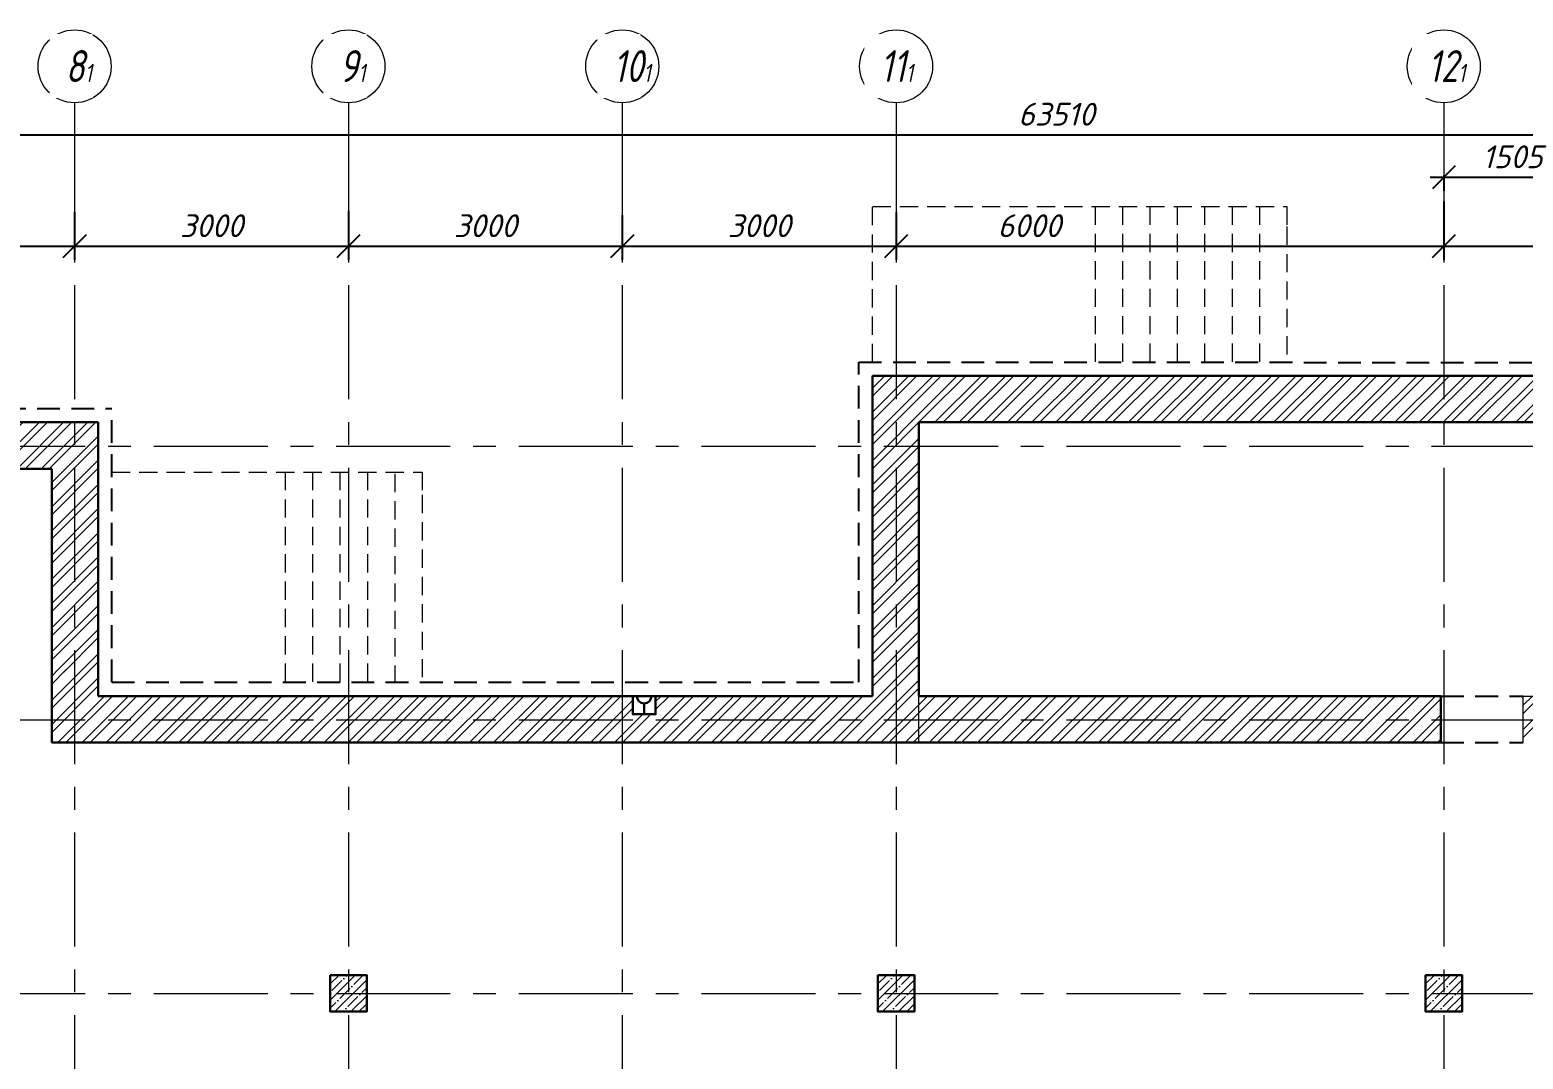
# Model space of a CAD drawing. Header units: millimetres. Extents: x -8417289 to 9420486, y -51311 to 166017.
# Drawn here: x -332662 to -316303, y 123880 to 135163 of the extents above; entities that cross this region are included whole.
import ezdxf

# ---------------------------------------------------------------- set-up
doc = ezdxf.new("R2010")
doc.units = ezdxf.units.MM
for name, pattern in [('ADSK_Скрыто', [6, 3, -3]), ('ADSK_Штриховая_ш2 п1', [3, 2, -1]), ('CENTER', [2, 1.25, -0.25, 0.25, -0.25]), ('TRATTEGGIATA', [0.75, 0.5, -0.25])]:
    doc.linetypes.add(name, pattern=pattern)
doc.layers.get('Defpoints').update_dxf_attribs({"color": 6})
for name, color, linetype, lineweight in [('_Скрыто_', 7, 'ADSK_Скрыто', 9), ('АР_Колонны', 5, 'Continuous', 30), ('АР_Колонны Штрих', 250, 'Continuous', 5), ('АР_МосжилНии_Стены', 202, 'Continuous', 30), ('АР_Оси', 193, 'Continuous', 9), ('АР_Оси размеры', 164, 'Continuous', 9), ('АР_тонкая линия', 250, 'Continuous', 0), ('АР_Штриховка кирпич', 250, 'Continuous', 9), ('Подвал', 250, 'Continuous', 30)]:
    doc.layers.add(name, color=color, linetype=linetype, lineweight=lineweight)
doc.styles.add('ISOCPEUR', font='isocpeui.ttf', dxfattribs={"height": 250})
doc.styles.add('ГОСТ 2.304', font='', dxfattribs={"width": 0.7})
doc.styles.get('ГОСТ 2.304').set_extended_font_data('ISOCPEUR')
doc.dimstyles.new('СПДС', dxfattribs={"dimscale": 100, "dimtxt": 2.5, "dimasz": 2.5, "dimexe": 1.5, "dimexo": 0, "dimgap": 1, "dimtad": 1, "dimdec": 0, "dimrnd": 1, "dimtxsty": 'ГОСТ 2.304', "dimblk": 'OBLIQUE', "dimcen": 2.5, "dimdle": 1.5, "dimadec": 0, "dimazin": 2, "dimtfac": 0.75, "dimtdec": 0, "dimtmove": 1, "dimatfit": 3, "dimfxl": 1, "dimtolj": 1, "dimarcsym": 1})
pattern_1 = [(45, (-15289.26513409219, 0), (-132.5825214724777, 132.5825214724777), []), (45, (-15200.87678659218, 0), (-132.5825214724777, 132.5825214724777), [])]

# ---------------------------------------------------------------- blocks, each defined once
blk = doc.blocks.new('_Oblique')
at = {"color": 8, "linetype": 'ByBlock', "lineweight": -2}
blk.add_line((-0.5, -0.5), (0.5, 0.5), dxfattribs=at)
blk = doc.blocks.new('*D653')
at = {"layer": 'Defpoints', "color": 0, "ltscale": 100, "transparency": 16777216}
for p in [(-335172.0711264507, 133172.8176671806), (-332172.0711264507, 133167.0690190126), (-332172.0711264507, 132790.7840057369)]:
    blk.add_point(p, dxfattribs=at)
at = {"layer": 'АР_Оси размеры', "color": 8, "lineweight": -2, "ltscale": 100, "transparency": 16777216}
for p, q in [((-335172.0711264507, 133172.8176671806), (-335172.0711264507, 132640.7840057369)), ((-332172.0711264507, 133167.0690190126), (-332172.0711264507, 132640.7840057369)), ((-335322.0711264507, 132790.7840057369), (-332022.0711264507, 132790.7840057369))]:
    blk.add_line(p, q, dxfattribs=at)
at = {"layer": 'АР_Оси размеры', "color": 8, "lineweight": -2, "ltscale": 100, "transparency": 16777216, "xscale": 250, "yscale": 250, "zscale": 250, "rotation": 180}
blk.add_blockref('_Oblique', (-335172.0711264507, 132790.7840057369), dxfattribs=at)
at = {"layer": 'АР_Оси размеры', "color": 8, "lineweight": -2, "ltscale": 100, "transparency": 16777216, "xscale": 250, "yscale": 250, "zscale": 250}
blk.add_blockref('_Oblique', (-332172.0711264507, 132790.7840057369), dxfattribs=at)
at = {"layer": 'АР_Оси размеры', "color": 8, "ltscale": 100, "transparency": 16777216, "insert": (-333672.0711264507, 133015.7840057369), "char_height": 250, "attachment_point": 5, "style": 'ISOCPEUR'}
blk.add_mtext('\\A1;3000', dxfattribs=at)
blk = doc.blocks.new('*D654')
at = {"layer": 'Defpoints', "color": 0, "ltscale": 100, "transparency": 16777216}
for p in [(-332172.0711264507, 133167.0690190126), (-329172.0711264506, 133178.6373106604), (-329172.0711264506, 132790.7840057369)]:
    blk.add_point(p, dxfattribs=at)
at = {"layer": 'АР_Оси размеры', "color": 8, "lineweight": -2, "ltscale": 100, "transparency": 16777216}
for p, q in [((-332172.0711264507, 133167.0690190126), (-332172.0711264507, 132640.7840057369)), ((-329172.0711264506, 133178.6373106604), (-329172.0711264506, 132640.7840057369)), ((-332322.0711264507, 132790.7840057369), (-329022.0711264506, 132790.7840057369))]:
    blk.add_line(p, q, dxfattribs=at)
at = {"layer": 'АР_Оси размеры', "color": 8, "lineweight": -2, "ltscale": 100, "transparency": 16777216, "xscale": 250, "yscale": 250, "zscale": 250, "rotation": 180}
blk.add_blockref('_Oblique', (-332172.0711264507, 132790.7840057369), dxfattribs=at)
at = {"layer": 'АР_Оси размеры', "color": 8, "lineweight": -2, "ltscale": 100, "transparency": 16777216, "xscale": 250, "yscale": 250, "zscale": 250}
blk.add_blockref('_Oblique', (-329172.0711264506, 132790.7840057369), dxfattribs=at)
at = {"layer": 'АР_Оси размеры', "color": 8, "ltscale": 100, "transparency": 16777216, "insert": (-330672.0711264506, 133015.7840057369), "char_height": 250, "attachment_point": 5, "style": 'ISOCPEUR'}
blk.add_mtext('\\A1;3000', dxfattribs=at)
blk = doc.blocks.new('*D655')
at = {"layer": 'Defpoints', "color": 0, "ltscale": 100, "transparency": 16777216}
for p in [(-329172.0711264506, 133178.6373106604), (-326172.0711264504, 133132.3621719768), (-326172.0711264504, 132790.7840057369)]:
    blk.add_point(p, dxfattribs=at)
at = {"layer": 'АР_Оси размеры', "color": 8, "lineweight": -2, "ltscale": 100, "transparency": 16777216}
for p, q in [((-329172.0711264506, 133178.6373106604), (-329172.0711264506, 132640.7840057369)), ((-326172.0711264504, 133132.3621719768), (-326172.0711264504, 132640.7840057369)), ((-329322.0711264506, 132790.7840057369), (-326022.0711264504, 132790.7840057369))]:
    blk.add_line(p, q, dxfattribs=at)
at = {"layer": 'АР_Оси размеры', "color": 8, "lineweight": -2, "ltscale": 100, "transparency": 16777216, "xscale": 250, "yscale": 250, "zscale": 250, "rotation": 180}
blk.add_blockref('_Oblique', (-329172.0711264506, 132790.7840057369), dxfattribs=at)
at = {"layer": 'АР_Оси размеры', "color": 8, "lineweight": -2, "ltscale": 100, "transparency": 16777216, "xscale": 250, "yscale": 250, "zscale": 250}
blk.add_blockref('_Oblique', (-326172.0711264504, 132790.7840057369), dxfattribs=at)
at = {"layer": 'АР_Оси размеры', "color": 8, "ltscale": 100, "transparency": 16777216, "insert": (-327672.0711264505, 133015.7840057369), "char_height": 250, "attachment_point": 5, "style": 'ISOCPEUR'}
blk.add_mtext('\\A1;3000', dxfattribs=at)
blk = doc.blocks.new('*D623')
at = {"layer": 'Defpoints', "color": 0, "ltscale": 100, "transparency": 16777216}
for p in [(-326172.0711264504, 133132.3621719768), (-323172.0711264503, 133132.4962742329), (-323172.0711264503, 132790.7840057369)]:
    blk.add_point(p, dxfattribs=at)
at = {"layer": 'АР_Оси размеры', "color": 8, "lineweight": -2, "ltscale": 100, "transparency": 16777216}
for p, q in [((-326172.0711264504, 133132.3621719768), (-326172.0711264504, 132640.7840057369)), ((-323172.0711264503, 133132.4962742329), (-323172.0711264503, 132640.7840057369)), ((-326322.0711264504, 132790.7840057369), (-323022.0711264503, 132790.7840057369))]:
    blk.add_line(p, q, dxfattribs=at)
at = {"layer": 'АР_Оси размеры', "color": 8, "lineweight": -2, "ltscale": 100, "transparency": 16777216, "xscale": 250, "yscale": 250, "zscale": 250, "rotation": 180}
blk.add_blockref('_Oblique', (-326172.0711264504, 132790.7840057369), dxfattribs=at)
at = {"layer": 'АР_Оси размеры', "color": 8, "lineweight": -2, "ltscale": 100, "transparency": 16777216, "xscale": 250, "yscale": 250, "zscale": 250}
blk.add_blockref('_Oblique', (-323172.0711264503, 132790.7840057369), dxfattribs=at)
at = {"layer": 'АР_Оси размеры', "color": 8, "ltscale": 100, "transparency": 16777216, "insert": (-324672.0711264504, 133015.7840057369), "char_height": 250, "attachment_point": 5, "style": 'ISOCPEUR'}
blk.add_mtext('\\A1;3000', dxfattribs=at)
blk = doc.blocks.new('*D624')
at = {"layer": 'Defpoints', "color": 0, "ltscale": 100, "transparency": 16777216}
for p in [(-317172.0711264502, 133283.1120532718), (-323172.0711264503, 133163.6289155171), (-317172.0711264502, 132790.7840057369)]:
    blk.add_point(p, dxfattribs=at)
at = {"layer": 'АР_Оси размеры', "color": 8, "lineweight": -2, "ltscale": 100, "transparency": 16777216}
for p, q in [((-317172.0711264502, 133283.1120532718), (-317172.0711264502, 132640.7840057369)), ((-323172.0711264503, 133163.6289155171), (-323172.0711264503, 132640.7840057369)), ((-323322.0711264503, 132790.7840057369), (-317022.0711264502, 132790.7840057369))]:
    blk.add_line(p, q, dxfattribs=at)
at = {"layer": 'АР_Оси размеры', "color": 8, "lineweight": -2, "ltscale": 100, "transparency": 16777216, "xscale": 250, "yscale": 250, "zscale": 250, "rotation": 180}
blk.add_blockref('_Oblique', (-323172.0711264503, 132790.7840057369), dxfattribs=at)
at = {"layer": 'АР_Оси размеры', "color": 8, "lineweight": -2, "ltscale": 100, "transparency": 16777216, "xscale": 250, "yscale": 250, "zscale": 250}
blk.add_blockref('_Oblique', (-317172.0711264502, 132790.7840057369), dxfattribs=at)
at = {"layer": 'АР_Оси размеры', "color": 8, "ltscale": 100, "transparency": 16777216, "insert": (-321713.4992563217, 133015.7840057369), "char_height": 250, "attachment_point": 5, "style": 'ISOCPEUR'}
blk.add_mtext('\\A1;6000', dxfattribs=at)
blk = doc.blocks.new('*D625')
at = {"layer": 'Defpoints', "color": 0, "ltscale": 100, "transparency": 16777216}
for p in [(-317172.0711264502, 133251.9794119876), (-311172.0711264502, 133326.4416615684), (-311172.0711264502, 132790.7840057369)]:
    blk.add_point(p, dxfattribs=at)
at = {"layer": 'АР_Оси размеры', "color": 8, "lineweight": -2, "ltscale": 100, "transparency": 16777216}
for p, q in [((-317172.0711264502, 133251.9794119876), (-317172.0711264502, 132640.7840057369)), ((-311172.0711264502, 133326.4416615684), (-311172.0711264502, 132640.7840057369)), ((-317322.0711264502, 132790.7840057369), (-311022.0711264502, 132790.7840057369))]:
    blk.add_line(p, q, dxfattribs=at)
at = {"layer": 'АР_Оси размеры', "color": 8, "lineweight": -2, "ltscale": 100, "transparency": 16777216, "xscale": 250, "yscale": 250, "zscale": 250, "rotation": 180}
blk.add_blockref('_Oblique', (-317172.0711264502, 132790.7840057369), dxfattribs=at)
at = {"layer": 'АР_Оси размеры', "color": 8, "lineweight": -2, "ltscale": 100, "transparency": 16777216, "xscale": 250, "yscale": 250, "zscale": 250}
blk.add_blockref('_Oblique', (-311172.0711264502, 132790.7840057369), dxfattribs=at)
at = {"layer": 'АР_Оси размеры', "color": 8, "ltscale": 100, "transparency": 16777216, "insert": (-314172.0711264502, 133015.7840057369), "char_height": 250, "attachment_point": 5, "style": 'ISOCPEUR'}
blk.add_mtext('\\A1;6000', dxfattribs=at)
blk = doc.blocks.new('*D630')
at = {"layer": 'Defpoints', "color": 0, "ltscale": 100, "transparency": 16777216}
for p in [(-317172.0711264502, 133565.9719497366), (-315667.0711264503, 133565.9719497366), (-315667.0711264503, 133546.6513644527)]:
    blk.add_point(p, dxfattribs=at)
at = {"layer": 'АР_Оси размеры', "color": 8, "lineweight": -2, "ltscale": 100, "transparency": 16777216}
for p, q in [((-317322.0711264502, 133546.6513644527), (-315517.0711264503, 133546.6513644527)), ((-317172.0711264502, 133565.9719497366), (-317172.0711264502, 133396.6513644527)), ((-315667.0711264503, 133565.9719497366), (-315667.0711264503, 133396.6513644527))]:
    blk.add_line(p, q, dxfattribs=at)
at = {"layer": 'АР_Оси размеры', "color": 8, "lineweight": -2, "ltscale": 100, "transparency": 16777216, "xscale": 250, "yscale": 250, "zscale": 250, "rotation": 180}
blk.add_blockref('_Oblique', (-317172.0711264502, 133546.6513644527), dxfattribs=at)
at = {"layer": 'АР_Оси размеры', "color": 8, "lineweight": -2, "ltscale": 100, "transparency": 16777216, "xscale": 250, "yscale": 250, "zscale": 250}
blk.add_blockref('_Oblique', (-315667.0711264503, 133546.6513644527), dxfattribs=at)
at = {"layer": 'АР_Оси размеры', "color": 8, "ltscale": 100, "transparency": 16777216, "insert": (-316419.5711264503, 133771.6513644527), "char_height": 250, "attachment_point": 5, "style": 'ISOCPEUR'}
blk.add_mtext('\\A1;1505', dxfattribs=at)
blk = doc.blocks.new('*D633')
at = {"layer": 'Defpoints', "color": 0, "ltscale": 100, "transparency": 16777216}
for p in [(-353172.0711264506, 134013.1513644527), (-289662.0711264502, 134013.1513644527), (-289662.0711264502, 134013.1513644527)]:
    blk.add_point(p, dxfattribs=at)
at = {"layer": 'АР_Оси размеры', "color": 8, "lineweight": -2, "ltscale": 100, "transparency": 16777216}
for p, q in [((-353172.0711264506, 134013.1513644527), (-353172.0711264506, 134163.1513644527)), ((-289662.0711264502, 134013.1513644527), (-289662.0711264502, 134163.1513644527)), ((-353322.0711264506, 134013.1513644527), (-289512.0711264502, 134013.1513644527))]:
    blk.add_line(p, q, dxfattribs=at)
at = {"layer": 'АР_Оси размеры', "color": 8, "lineweight": -2, "ltscale": 100, "transparency": 16777216, "xscale": 250, "yscale": 250, "zscale": 250, "rotation": 180}
blk.add_blockref('_Oblique', (-353172.0711264506, 134013.1513644527), dxfattribs=at)
at = {"layer": 'АР_Оси размеры', "color": 8, "lineweight": -2, "ltscale": 100, "transparency": 16777216, "xscale": 250, "yscale": 250, "zscale": 250}
blk.add_blockref('_Oblique', (-289662.0711264502, 134013.1513644527), dxfattribs=at)
at = {"layer": 'АР_Оси размеры', "color": 8, "ltscale": 100, "transparency": 16777216, "insert": (-321417.0711264504, 134238.1513644527), "char_height": 250, "attachment_point": 5, "style": 'ISOCPEUR'}
blk.add_mtext('\\A1;63510', dxfattribs=at)

msp = doc.modelspace()

# ---------------------------------------------------------------- hatches: boundary and pattern name
at = {"layer": 'АР_Колонны Штрих', "ltscale": 100}
h = msp.add_hatch(dxfattribs=at)
h.set_pattern_fill('ANSI35', color=8, scale=500)
h.set_pattern_definition([(45, (-1286424.170391682, 164672.1571121852), (-88.38834764831844, 88.38834764831844), []), (45, (-1286335.782044182, 164672.1571121852), (-88.38834764831844, 88.38834764831844), [156.25, -31.25, 0, -31.25])])
h.paths.add_polyline_path([(-328972.0711264506, 124800.6824583525), (-329372.0711264506, 124800.6824583525), (-329372.0711264506, 124400.6824583525), (-328972.0711264506, 124400.6824583525)])
h = msp.add_hatch(dxfattribs=at)
h.set_pattern_fill('ANSI35', color=8, scale=500)
h.set_pattern_definition([(45, (-1280424.170391682, 164672.1571121852), (-88.38834764831844, 88.38834764831844), []), (45, (-1280335.782044182, 164672.1571121852), (-88.38834764831844, 88.38834764831844), [156.25, -31.25, 0, -31.25])])
h.paths.add_polyline_path([(-322972.0711264503, 124800.6824583525), (-323372.0711264503, 124800.6824583525), (-323372.0711264503, 124400.6824583525), (-322972.0711264503, 124400.6824583525)])
h = msp.add_hatch(dxfattribs=at)
h.set_pattern_fill('ANSI35', color=8, scale=500)
h.set_pattern_definition([(45, (-1274424.170391682, 164672.1571121852), (-88.38834764831844, 88.38834764831844), []), (45, (-1274335.782044182, 164672.1571121852), (-88.38834764831844, 88.38834764831844), [156.25, -31.25, 0, -31.25])])
h.paths.add_polyline_path([(-316972.0711264502, 124800.6824583525), (-317372.0711264502, 124800.6824583525), (-317372.0711264502, 124400.6824583525), (-316972.0711264502, 124400.6824583525)])
at = {"layer": 'АР_Штриховка кирпич', "ltscale": 100}
h = msp.add_hatch(dxfattribs=at)
h.set_pattern_fill('ANSI32', color=8, scale=500)
h.set_pattern_definition(pattern_1)
h.paths.add_polyline_path([(-322802.0711264503, 131370.6824583525), (-323432.0711264503, 131370.6824583526), (-323432.0711264503, 127860.6824583525), (-323932.0711264503, 127860.6824583525), (-323932.0711264504, 127350.6824583522), (-317202.7324188131, 127350.6824583525), (-317202.7324188131, 127860.6824583525), (-322922.0711264503, 127860.6824583525), (-322922.0711264503, 130860.6824583526), (-322802.0711264503, 130860.6824583526)])
h = msp.add_hatch(dxfattribs=at)
h.set_pattern_fill('ANSI32', color=8, scale=500)
h.set_pattern_definition(pattern_1)
h.paths.add_polyline_path([(-313815.1563156818, 128908.575797244), (-313852.1726745804, 128908.575797244)], flags=17)
h.paths.add_polyline_path([(-313202.0711264503, 128879.9246382833), (-313712.0711264503, 128879.9246382832), (-313712.0711264502, 127860.6824583526), (-315412.0711264505, 127860.6824583524), (-315412.0711264501, 130860.6824583525), (-313712.0711264503, 130860.6824583524), (-313712.0711264504, 128879.5162437226), (-313202.0711264505, 128880.3330328439), (-313202.0711264503, 131370.6824583525), (-322816.7883655853, 131370.6824583525), (-322816.7883655853, 130860.6824583524), (-315922.0711264503, 130860.6824583526), (-315922.0711264503, 127860.6824583524), (-316302.362170747, 127860.6824583526), (-316302.362170747, 127350.6824583525), (-315691.4786649445, 127350.6824583525), (-297132.0711264503, 127350.6824583525), (-297132.0711264503, 127741.7686386207), (-297067.0711264503, 127741.7686386208), (-297067.0711264503, 127860.6824583424), (-313202.0711264503, 127860.6824583525)])
h = msp.add_hatch(dxfattribs=at)
h.set_pattern_fill('ANSI32', color=8, scale=500)
h.set_pattern_definition(pattern_1)
h.paths.add_polyline_path([(-331912.0711264507, 130860.6824583525), (-331912.0711264507, 130339.6061957406), (-331912.0711264507, 128121.4750747717), (-332422.0711264507, 128121.4750747717), (-332422.0711264504, 130350.6824583525), (-334270.5619677417, 130350.6824583525), (-334270.5619677417, 130860.6824583525)])
h = msp.add_hatch(dxfattribs=at)
h.set_pattern_fill('ANSI32', color=8, scale=500)
h.set_pattern_definition(pattern_1)
h.paths.add_polyline_path([(-325806.9097890062, 127661.1279165926), (-326057.2324638944, 127661.1279165926), (-326057.2324638944, 127860.6824583522), (-331912.0711264507, 127860.6824583525), (-331912.0711264507, 128145.8579753541), (-332422.0711264507, 128145.8579753541), (-332422.0711264504, 127350.6824583521), (-323916.3822177199, 127350.682458352), (-323916.3822177199, 127860.682458352), (-325806.9097890063, 127860.6824583521)])

# ---------------------------------------------------------------- linework, layer by layer
at = {"color": 8, "linetype": 'TRATTEGGIATA', "ltscale": 500}
for p, q in [((-323580.947120593, 128010.6824814519), (-323580.9472342237, 131520.6825614583)), ((-323580.9472342237, 131520.6825614583), (-313054.2476696038, 131515.6229537729)), ((-341582.0711272144, 131010.6825614581), (-331764.2476696041, 131010.6824890097)), ((-331764.2476684973, 128010.6825603512), (-331764.2476696041, 131010.6824890097)), ((-331764.2476684973, 128010.6825603512), (-323580.9472163543, 128010.6824814519)), ((-317202.7324188131, 127860.6824583525), (-316302.362170747, 127860.6824583525)), ((-317202.7324188132, 127350.6824583525), (-316303.2430895172, 127350.6824583525))]:
    msp.add_line(p, q, dxfattribs=at)
at = {"layer": '_Скрыто_', "color": 8, "lineweight": 13, "ltscale": 500}
for points in [[(-340922.0711264507, 130350.6824583525), (-332422.0711264507, 130350.6824583525), (-332422.0711264507, 127350.6824583525), (-322922.0711264503, 127350.6824583525), (-322922.0711264503, 130860.6824583526), (-315922.0711264503, 130860.6824583526), (-315922.0711264503, 127350.6824583525), (-289912.0711264504, 127350.6824583527), (-289912.0711264503, 118850.6824583525), (-293422.0711264503, 118850.5846373593), (-293422.0711264503, 115850.6824583525), (-322954.7458678012, 115850.682458348), (-322963.1374101784, 114638.9582010313), (-323106.0017090878, 113589.0925293374), (-323374.2247012634, 112749.7597273316), (-323701.8796537609, 111724.4503489669), (-324535.6267941663, 110401.5820359358), (-325563.9558538816, 109149.2554275106), (-326742.8698415335, 108130.8374452427), (-328325.9878754732, 107085.4740826669), (-330860.8906078282, 106449.3163000794), (-331912.1922958228, 106369.373953908), (-332422.1922958228, 106369.373953908), (-332422.1922958228, 98935.68245835253)], [(-293422.0536542289, 127350.6824583526), (-316302.3446985256, 127350.6824583525), (-316302.3446985256, 127860.6824583525), (-315922.0711264506, 127860.6824583525), (-315922.0711264503, 130860.6824583525), (-322922.0711264504, 130860.6824583526), (-322922.0536542289, 127860.6824583526), (-317202.7149465917, 127860.6824583526), (-317202.7149465916, 127350.6824583542), (-332422.0711264507, 127350.6824583525), (-332422.0711264507, 130350.6824583525), (-340922.0711264507, 130350.6824583525)]]:
    msp.add_lwpolyline(points, dxfattribs=at)
at = {"layer": 'АР_Колонны', "color": 8, "ltscale": 100}
for points in [[(-329372.0711264506, 124800.6824583525), (-328972.0711264506, 124800.6824583525), (-328972.0711264506, 124400.6824583525), (-329372.0711264506, 124400.6824583525)], [(-323372.0711264503, 124800.6824583525), (-322972.0711264503, 124800.6824583525), (-322972.0711264503, 124400.6824583525), (-323372.0711264503, 124400.6824583525)], [(-317372.0711264502, 124800.6824583525), (-316972.0711264502, 124800.6824583525), (-316972.0711264502, 124400.6824583525), (-317372.0711264502, 124400.6824583525)]]:
    msp.add_lwpolyline(points, close=True, dxfattribs=at)
at = {"layer": 'АР_МосжилНии_Стены', "color": 8, "ltscale": 100}
for p, q in [((-323432.0711264503, 131370.6824583526), (-322802.0711264503, 131370.6824583526)), ((-323432.0711264503, 131370.6824583527), (-313202.0711264503, 131370.6824583525)), ((-323432.0711264503, 131370.6824583527), (-323432.0711264503, 127860.6824583525)), ((-332992.0711264507, 130860.6824583525), (-331912.0711264507, 130860.6824583525)), ((-331912.0711264507, 130860.6824583525), (-331912.0711264507, 128087.0594358724)), ((-322922.0711264503, 130860.6824583526), (-322802.0711264503, 130860.6824583526)), ((-322922.0711264503, 130860.6824583525), (-315922.0711264503, 130860.6824583525)), ((-322922.0711264503, 130860.6824583525), (-322922.0711264503, 127860.6824583525)), ((-332927.0711264507, 130350.6824583525), (-332422.0711264507, 130350.6824583525)), ((-332422.0711264507, 130350.6824583525), (-332422.0711264507, 128087.0594358724)), ((-332422.0711264507, 128145.8579753541), (-332422.0711264507, 127350.6824583525)), ((-331912.0711264507, 128145.8579753541), (-331912.0711264507, 127860.6824583525)), ((-331912.0711264507, 127860.6824583525), (-323842.2643738003, 127860.6824583525)), ((-323997.0711264504, 127860.6824583525), (-323432.0711264503, 127860.6824583525)), ((-322922.0711264503, 127860.6824583525), (-317202.7324188131, 127860.6824583525)), ((-317202.7324188132, 127860.6824583525), (-317202.7324188131, 127350.6824583525)), ((-332422.0711264507, 127350.6824583525), (-323907.2643738003, 127350.6824583525)), ((-323932.0711264503, 127350.6824583525), (-322922.0711264503, 127350.6824583525)), ((-322922.0711264503, 127350.6824583525), (-317202.7324188132, 127350.6824583525))]:
    msp.add_line(p, q, dxfattribs=at)
msp.add_lwpolyline([(-325806.9097890062, 127860.6824583525), (-326057.2324638944, 127860.6824583525), (-326057.2324638944, 127661.1279165926), (-325806.9097890062, 127661.1279165926)], close=True, dxfattribs=at)
at = {"layer": 'АР_Оси', "color": 8, "linetype": 'CENTER', "ltscale": 1000}
for p, q in [((-332172.0711264507, 134363.1513644527), (-332172.0711264507, 78630.80280076223)), ((-329172.0711264506, 134363.1513644526), (-329172.0711264506, 78630.80280076223)), ((-326172.0711264504, 134363.1513644527), (-326172.0711264504, 78630.80280076223)), ((-323172.0711264503, 134363.1513644526), (-323172.0711264503, 78630.80280076223)), ((-317172.0711264502, 134363.1513644526), (-317172.0711264502, 78630.80280076223)), ((-359305.7650579241, 130600.6824583525), (-276127.3630032049, 130600.6824583525)), ((-359305.7650579241, 127600.6824583525), (-276127.3630032049, 127600.6824583525)), ((-359305.7650579241, 124600.6824583525), (-276127.3630032049, 124600.6824583525))]:
    msp.add_line(p, q, dxfattribs=at)
at = {"layer": 'АР_Оси', "color": 8, "ltscale": 0.5}
for centre in [(-332172.0711264509, 134763.1513644527), (-329172.0711264508, 134763.1513644527), (-326172.0711264507, 134763.1513644527), (-323172.0711264506, 134763.1513644527), (-317172.0711264504, 134763.1513644527)]:
    msp.add_circle(centre, 400, dxfattribs=at)
at = {"layer": 'АР_тонкая линия', "color": 8, "linetype": 'ADSK_Штриховая_ш2 п1', "ltscale": 100}
for p, q in [((-320992.2110776064, 133225.6229537731), (-320992.2110776064, 131519.4382978339)), ((-320692.2110776064, 133225.6229537731), (-320692.2110776065, 131519.4382978339)), ((-320392.2110776064, 133225.6229537731), (-320392.2110776064, 131519.4382978339)), ((-320092.2110776064, 133225.6229537731), (-320092.2110776064, 131519.4382978339)), ((-319792.2110776064, 133225.6229537731), (-319792.2110776064, 131519.4382978339)), ((-319492.2110776064, 133225.6229537731), (-319492.2110776064, 131519.4382978339)), ((-319192.2110776064, 133225.6229537731), (-319192.2110776064, 131519.4382978338)), ((-318892.2110776064, 133005.6229537729), (-318892.2110776065, 131519.4382978338)), ((-329864.9472334607, 130315.6229547676), (-329864.9472334607, 128010.6825420391)), ((-329564.9472334608, 130315.6229547678, -3.617513038082343e-09), (-329564.9472334607, 128010.6825420391)), ((-329264.9472334608, 130315.6229547678, -3.617513038082343e-09), (-329264.9472334607, 128010.6825420391)), ((-328964.9472334608, 130315.6229547678, -3.617513038082343e-09), (-328964.9472334607, 128010.6825420391)), ((-328664.9472334608, 130295.2719217597, -7.235026076164686e-09), (-328664.9472334607, 128010.6825420391)), ((-328364.9472334606, 130065.6229547686, -6.947263128251287e-09), (-328364.9472334606, 128010.6825420391, -3.056335816004107e-09))]:
    msp.add_line(p, q, dxfattribs=at)
msp.add_lwpolyline([(-323430.8751712991, 131520.6104300407), (-323430.9472334599, 133225.6229537732), (-318892.2110776064, 133225.622953773), (-318892.2110776064, 133005.6229537731)], dxfattribs=at)
at = {"layer": 'АР_тонкая линия', "color": 8, "linetype": 'ADSK_Штриховая_ш2 п1', "ltscale": 100, "elevation": -3.617513038082343e-09}
for points in [[(-331764.2476693477, 130315.6229548202), (-328365.4276048513, 130315.6229547689)], [(-328365.4276048513, 130315.6229547689), (-328365.4276048511, 130065.6229547689)]]:
    msp.add_lwpolyline(points, dxfattribs=at)
at = {"layer": 'Подвал', "color": 8, "ltscale": 100}
msp.add_line((-325932.0711264503, 127779.9524701247), (-325932.0711264503, 127661.1279165926), dxfattribs=at)
msp.add_arc((-325932.0711264503, 127860.6824583525), 80.72998822781665, 180, 0, dxfattribs=at)

# ---------------------------------------------------------------- dimensions: what is measured, and where the dimension line sits
at = {"layer": 'АР_Оси размеры', "color": 8, "ltscale": 100}
for base, p1, p2, picture, middle in [((-315667.0711264503, 133546.6513644527), (-317172.0711264502, 133565.9719497366), (-315667.0711264503, 133565.9719497366), '*D630', (-316419.5711264503, 133771.6513644527)), ((-332172.0711264507, 132790.7840057369), (-335172.0711264507, 133172.8176671806), (-332172.0711264507, 133167.0690190126), '*D653', (-333672.0711264507, 133015.7840057369)), ((-329172.0711264506, 132790.7840057369), (-332172.0711264507, 133167.0690190126), (-329172.0711264506, 133178.6373106604), '*D654', (-330672.0711264506, 133015.7840057369)), ((-326172.0711264504, 132790.7840057369), (-329172.0711264506, 133178.6373106604), (-326172.0711264504, 133132.3621719768), '*D655', (-327672.0711264505, 133015.7840057369)), ((-323172.0711264503, 132790.7840057369), (-326172.0711264504, 133132.3621719768), (-323172.0711264503, 133132.4962742329), '*D623', (-324672.0711264504, 133015.7840057369)), ((-311172.0711264502, 132790.7840057369), (-317172.0711264502, 133251.9794119876), (-311172.0711264502, 133326.4416615684), '*D625', (-314172.0711264502, 133015.7840057369))]:
    dim = msp.add_linear_dim(base=base, p1=p1, p2=p2, dimstyle='СПДС', override={"dimtxsty": 'ISOCPEUR', "dimclrd": 8, "dimclre": 8, "dimclrt": 8}, dxfattribs=at)
    dim.commit()
    dim.dimension.update_dxf_attribs({"geometry": picture, "text_midpoint": middle})
dim = msp.add_linear_dim(base=(-317172.0711264502, 132790.7840057369), p1=(-323172.0711264503, 133163.6289155171), p2=(-317172.0711264502, 133283.1120532718), dimstyle='СПДС', override={"dimtxsty": 'ISOCPEUR', "dimclrd": 8, "dimclre": 8, "dimclrt": 8}, dxfattribs=at)
dim.commit()
dim.dimension.update_dxf_attribs({"geometry": '*D624', "text_midpoint": (-321713.4992563217, 132790.7840057369), "dimtype": 160})

# ---------------------------------------------------------------- next in the draw order: texts
at = {"layer": 'АР_Оси', "color": 8, "char_height": 350, "width": 123.8670816197991, "attachment_point": 1, "line_spacing_factor": 1.149209049011902, "style": 'ISOCPEUR', "bg_fill": 2}
for s, insert in [('{\\W0.8;8\\H0.57143x;1}', (-332271.8917984903, 134940.9301818186)), ('{\\W0.8;9\\H0.57143x;1}', (-329271.8917984902, 134940.9301818186)), ('{\\W0.8;10\\H0.57143x;1}', (-326271.8917984901, 134940.9301818186)), ('{\\W0.8;11\\H0.57143x;1}', (-323346.1673099149, 134940.9301818186)), ('{\\W0.8;12\\H0.57143x;1}', (-317346.1673099148, 134940.9301818186))]:
    msp.add_mtext(s, dxfattribs=dict(at, insert=insert))

# ---------------------------------------------------------------- next in the draw order: dimensions: what is measured, and where the dimension line sits
at = {"layer": 'АР_Оси размеры', "color": 8, "ltscale": 100}
dim = msp.add_linear_dim(base=(-289662.0711264502, 134013.1513644527), p1=(-353172.0711264506, 134013.1513644527), p2=(-289662.0711264502, 134013.1513644527), dimstyle='СПДС', override={"dimtxsty": 'ISOCPEUR', "dimclrd": 8, "dimclre": 8, "dimclrt": 8}, dxfattribs=at)
dim.commit()
dim.dimension.update_dxf_attribs({"geometry": '*D633', "text_midpoint": (-321417.0711264504, 134238.1513644527)})

doc.saveas('drawing.dxf')
